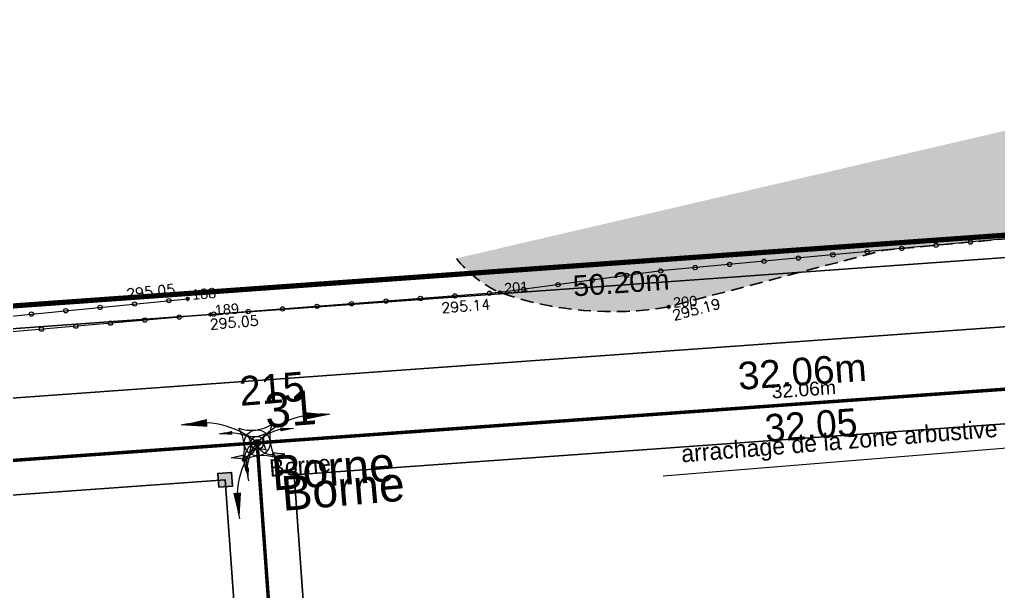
# Model space of a CAD drawing. Header units: metres. Extents: x 1851758 to 1852050, y 5187822 to 5188223.
# Drawn here: x 1851935.4 to 1851963.72, y 5187935.33 to 5187951.89 of the extents above; entities that cross this region are included whole.
import ezdxf
from ezdxf.enums import TextEntityAlignment as Align

# ---------------------------------------------------------------- set-up
doc = ezdxf.new("R2010")
doc.units = ezdxf.units.M
doc.header["$LTSCALE"] = 2.5
doc.header["$PDMODE"] = 35
doc.header["$PDSIZE"] = 0.03
doc.linetypes.add('L5', pattern=[1.15, 0.8, -0.175, 0, -0.175])
doc.linetypes.add('L8', pattern=[0.225, 0.15, -0.075])
doc.layers.get('0').update_dxf_attribs({"linetype": 'CONTINUOUS', "lineweight": 30})
for name, color, linetype, lineweight in [('CLO_LEG', 7, 'CONTINUOUS', 15), ('P', 7, 'CONTINUOUS', 50), ('PAR', 11, 'L5', 30), ('PAR_COT', 150, 'CONTINUOUS', 20), ('PRO_IMP_REP', 6, 'CONTINUOUS', 15), ('PRO_IMP_REP_VENTE', 6, 'CONTINUOUS', 15), ('PRO_PAR', 1, 'CONTINUOUS', 35), ('PRO_PAR_COT', 200, 'CONTINUOUS', 20), ('PRO_PAR_COT_DA', 150, 'CONTINUOUS', 20), ('PRO_PAR_COT_VENTE', 150, 'CONTINUOUS', 20), ('PRO_PAR_DA', 1, 'CONTINUOUS', 35), ('PRO_PAR_P', 7, 'CONTINUOUS', 70), ('PRO_PAR_P_DA', 7, 'CONTINUOUS', 70), ('PRO_PAR_SURF', 157, 'CONTINUOUS', 20), ('PRO_VOI_DEMOLITION', 6, 'CONTINUOUS', 15), ('Z', 7, 'CONTINUOUS', 9)]:
    doc.layers.add(name, color=color, linetype=linetype, lineweight=lineweight)
for name, color, linetype, plot in [('N', 1, 'CONTINUOUS', False), ('PRO_PAR_CONT_DA', 40, 'CONTINUOUS', False), ('PRO_PAR_CONT_DA_D', 7, 'CONTINUOUS', False)]:
    doc.layers.add(name, color=color, linetype=linetype, plot=plot)
for name, color, linetype in [('PRO_PAR_N', 6, 'CONTINUOUS'), ('PRO_PAR_N_DA', 6, 'CONTINUOUS'), ('PRO_VOI', 7, 'CONTINUOUS'), ('PRO_VOI_TAMPON', 5, 'CONTINUOUS'), ('VEG', 94, 'CONTINUOUS')]:
    doc.layers.add(name, color=color, linetype=linetype)
doc.styles.add('_ECRITURE', font='NEWSGOTN.TTF')
doc.styles.add('Ecriture', font='NEWSGOTN.TTF')
doc.styles.add('SIMPLEX', font='SIMPLEX.SHX', dxfattribs={"oblique": 27})
doc.styles.get("Standard").update_dxf_attribs({"font": 'arial.ttf'})

# ---------------------------------------------------------------- blocks, each defined once
blk = doc.blocks.new('TCPOINT')
blk.add_point((0, 0))
at = {"layer": 'N'}
blk.add_attdef('MAT', (0.2, 0.2), '', height=0.34, dxfattribs=at)
at = {"layer": 'Z', "style": 'SIMPLEX'}
blk.add_attdef('ALT', (0.2, -0.54), '', height=0.34, dxfattribs=at)
blk = doc.blocks.new('CLOLEG')
blk.add_circle((0, 0), 0.0625)
blk = doc.blocks.new('fleche cote')
blk.add_hatch(color=0).paths.add_polyline_path([(-0.524, -0.399), (-0.524, -0.55), (-0.975, -0.475)])
at = {"color": 0}
blk.add_lwpolyline([(-0.524, -0.475, 0.385882), (0, 0)], format="xyb", dxfattribs=at)
blk.add_lwpolyline([(-0.524, -0.399), (-0.524, -0.55), (-0.975, -0.475)], close=True, dxfattribs=at)
blk = doc.blocks.new('fleche cote2')
blk.add_hatch(color=0).paths.add_polyline_path([(-0.524, 0.399), (-0.524, 0.55), (-0.975, 0.475)])
at = {"color": 0}
blk.add_lwpolyline([(-0.524, 0.399), (-0.524, 0.55), (-0.975, 0.475)], close=True, dxfattribs=at)
blk.add_lwpolyline([(-0.524, 0.475, -0.385882), (0, 0)], format="xyb", dxfattribs=at)
blk = doc.blocks.new('ASS02')
h = blk.add_hatch(color=256)
h.dxf.hatch_style = 1
h.paths.add_polyline_path([(0.5, -0.5), (0.5, 0.5), (-0.5, 0.5), (-0.5, -0.5)])
blk.add_lwpolyline([(0.5, -0.5), (0.5, 0.5), (-0.5, 0.5), (-0.5, -0.5)], close=True)
blk = doc.blocks.new('BORNE IMP')
at = {"layer": 'PRO_IMP_REP'}
for radius in [0.375, 0.1]:
    blk.add_circle((0, 0), radius, dxfattribs=at)
for centre, start, end in [((-0.047, 1.518), 246.9187, 296.6535), ((-1.518, -0.047), 336.9187, 26.6535), ((1.518, 0.047), 156.9187, 206.6535), ((0.047, -1.518), 66.9187, 116.6535)]:
    blk.add_arc(centre, 1.144, start, end, dxfattribs=at)
blk = doc.blocks.new('PAR REP VENTE')
at = {"layer": 'PRO_IMP_REP_VENTE'}
for radius in [0.375, 0.1]:
    blk.add_circle((0, 0), radius, dxfattribs=at)
for centre, start, end in [((-0.17, 1.509), 251.5595, 301.2943), ((-1.509, -0.17), 341.5595, 31.2943), ((1.509, 0.17), 161.5595, 211.2943), ((0.17, -1.509), 71.5595, 121.2943)]:
    blk.add_arc(centre, 1.144, start, end, dxfattribs=at)
blk = doc.blocks.new('PRO_PAR_COT_01B')
at = {"layer": 'PRO_PAR_COT_DA'}
blk.add_lwpolyline([(-2.153, 0.666, 0, 0.225, 0), (-1.401, 0.68, 0.225, 0.225, 0)], format="xyseb", dxfattribs=at)
blk.add_arc((-1.72, -1.75), 2.454, 45.4926, 100.1545, dxfattribs=at)
blk = doc.blocks.new('PRO_PAR_COT_02B')
at = {"layer": 'PRO_PAR_COT_DA'}
blk.add_lwpolyline([(-2.153, -0.666, 0, 0.225, 0), (-1.401, -0.68, 0.225, 0.225, 0)], format="xyseb", dxfattribs=at)
blk.add_arc((-1.72, 1.75), 2.454, 259.8455, 314.5074, dxfattribs=at)

msp = doc.modelspace()

# ---------------------------------------------------------------- hatches: boundary and pattern name
at = {"layer": 'VEG'}
h = msp.add_hatch(dxfattribs=at)
h.set_pattern_fill('HAIE', color=256, scale=2)
h.set_pattern_definition([(109.29004622, (1.40212, 0.00743), (-12.0000000007511, 34.0000000006025), [0.120678, -42.2585622]), (161.565051177, (0.8664, 1.825), (-2, 3e-12), [0.12626, -6.19829532034]), (106.927513064, (0.7466, 1.865), (-7.9999999999298, 26.0000000000091), [0.13692, -47.9463411206]), (111.250505507, (0.87204, 0), (-3.9999999999793, 10.000000000016), [0.17299, -38.4534258316]), (28.4429286244, (0.6042, 1.1642), (21.9999999999061, 11.9999999999674), [0.15552, -54.4338562558]), (83.659808254, (0.587, 1.0104), (-6e-13, 2.000000000001), [0.15476, -17.9560102763]), (28.072486936, (1.6701, 1.9105), (26.0000000000715, 14.0000000000657), [0.096834, -33.903166]), (69.4439547804, (1.7556, 0.09288), (2.000000000005, 6.000000000008), [0.0974, -16.99060749064]), (122.905242923, (1.784, 0.18408), (-4.0000000000002, 5.9999999999974), [0.1153, -40.3816134626]), (135, (1.8809, 0.3607), (-2, 2e-16), [0.072554, -2.75587312474]), (156.250505507, (1.9892, 1.5972), (-31.9999999999192, 14.0000000000532), [0.15574, -54.470261135]), (45, (1.767, 1.58), (2e-16, 2), [0.112844, -2.71558312474]), (48.3664606634, (1.784, 1.2952), (14.0000000000367, 16.0000000000245), [0.06856, -24.0146291576]), (34.6951535312, (1.7954, 0.942), (19.999999999926, 13.9999999999313), [0.0901, -31.5326766016]), (128.290163192, (1.1, 1.9276), (-7.9999999999536, 10.0000000000289), [0.09224, -48.3226337476]), (72.2553283749, (1.3052, 0.8222), (14.0000000000259, 43.9999999999674), [0.14956, -52.3480589936]), (115.346175942, (1.3508, 0.9646), (-2.000000000007, 4.0000000000052), [0.11984, -41.9277520832]), (115.016893478, (1.6076, 0.5318), (-1.9999999999916, 4.0000000000005), [0.17592, -32.9299707144]), (41.1859251657, (1.5618, 0.4918), (2.000000000007, 2.000000000006), [0.06054, -21.1997516254]), (63.434948823, (1.4877, 0.2809), (8e-13, 2), [0.038226, -4.433909955]), (131.185925166, (0.9746, 0.355), (-2.000000000016, 1.999999999997), [0.12114, -21.1391516254]), (159.44395478, (1.08862, 0.56006), (-5.999999999994, 2.000000000047), [0.097404, -16.99060349064]), (19.7988763545, (0.7466, 0.7652), (21.9999999999151, 7.9999999999585), [0.06678, -53.0745410224]), (116.565051177, (1.0089, 1.147), (-2, 2), [0.038226, -4.433909955]), (45, (1.2425, 1.318), (2e-16, 2), [0.04837, -2.78005712474]), (56.309932474, (1.4819, 1.1584), (2, 4), [0.041158, -7.1699445509]), (131.185925166, (1.2882, 1.6656), (-2.000000000016, 1.999999999997), [0.06062, -21.1996716254]), (0, (0.7, 1.5), (0, 2), [0.1, -1.9]), (146.309932474, (0.10246, 0.2126), (-4, 2), [0.12314, -7.0879625509]), (143.130102354, (0.2222, 0.91336), (-5.99999999999, 4.000000000016), [0.142448, -9.857552]), (36.3843518158, (0, 0.91912), (7.9999999999989, 5.9999999999914), [0.134434, -47.0672608848]), (136.73570459, (0.10819, 1.33496), (-32.0000000003288, 29.9999999991823), [0.133152, -46.55731812]), (25.7099537808, (0.188, 1.7966), (3.9999999999984, 1.9999999999983), [0.18352, -59.749776255]), (127.405356631, (0.3418, 0.315), (-19.9999999998006, 26.0000000001243), [0.122, -42.679869118]), (45, (0.359, 0.0188), (2e-16, 2), [0.056422, -2.77200512474]), (153.434948823, (0.4274, 0.7823), (-2, -3e-12), [0.05087, -4.421265955]), (167.471192291, (0.4958, 0.2808), (-10.000000000008, 1.999999999975), [0.15776, -18.2813289146]), (45, (0.4, 1.3), (2e-16, 2), [0.141422, -2.68700512474])])
edge = h.paths.add_edge_path()
edge.add_line((1851948.041, 5187944.974), (1851977.739, 5187951.887))
edge.add_line((1851977.739, 5187951.887), (1851978.26, 5187947.388))
edge.add_line((1851978.26, 5187947.388), (1851966.81, 5187945.805))
edge.add_line((1851966.81, 5187945.805), (1851960.426, 5187945.214))
edge.add_line((1851960.426, 5187945.214), (1851954.184, 5187943.572))
edge.add_arc((1851952.532, 5187953.128), 9.698, 250.5183, 279.8092, ccw=False)
edge.add_arc((1851950.674, 5187947.028), 3.339, 217.9635, 245.6581, ccw=False)

# ---------------------------------------------------------------- linework, layer by layer
at = {"layer": 'CLO_LEG', "flags": 128}
for points in [[(1851977.739, 5187951.887), (1851978.26, 5187947.388), (1851966.81, 5187945.805), (1851954.043, 5187944.623), (1851949.297, 5187943.986), (1851940.926, 5187943.352), (1851925.914, 5187942.038), (1851910.577, 5187940.774), (1851894.403, 5187938.963), (1851878.913, 5187938.009), (1851863.835, 5187936.886), (1851858.314, 5187936.298), (1851859.611, 5187922.824), (1851861.624, 5187905.158), (1851863.146, 5187891.866), (1851864.24, 5187882.278), (1851864.624, 5187878.787), (1851868.895, 5187879.162), (1851886.929, 5187880.433), (1851898.298, 5187881.405)], [(1851925.791, 5187942.382), (1851940.266, 5187943.803)]]:
    msp.add_lwpolyline(points, dxfattribs=at)
at = {"layer": 'PAR', "flags": 128}
msp.add_lwpolyline([(1851856.592, 5187937.984), (1851927.721, 5187943.061), (1851977.793, 5187946.635)], dxfattribs=at)
at = {"layer": 'PAR_COT', "color": 1, "const_width": 0.15, "flags": 128}
msp.add_lwpolyline([(1851863.582, 5187878.171), (1851863.48, 5187879.051), (1851857.775, 5187927.862), (1851856.592, 5187937.984), (1851927.721, 5187943.061), (1851977.793, 5187946.635), (1851981.371, 5187888.402)], dxfattribs=at)
at = {"layer": 'PRO_PAR', "const_width": 0.1, "flags": 128}
for points in [[(1851911.879, 5187917.313), (1851911.879, 5187917.313), (1851940.223, 5187919.349), (1851940.51, 5187915.359), (1851947.492, 5187915.861), (1851947.205, 5187919.851), (1851975.449, 5187921.88), (1851974.252, 5187941.929), (1851857.114, 5187933.514)], [(1851942.275, 5187939.632), (1851944.001, 5187915.61)]]:
    msp.add_lwpolyline(points, dxfattribs=at)
at = {"layer": 'PRO_PAR_CONT_DA', "flags": 128}
for points in [[(1851863.48, 5187879.051), (1851981.371, 5187888.402), (1851977.793, 5187946.635), (1851927.721, 5187943.061)], [(1851910.44, 5187937.345), (1851942.275, 5187939.632), (1851974.252, 5187941.929), (1851975.449, 5187921.88), (1851947.205, 5187919.851), (1851947.492, 5187915.861), (1851944.001, 5187915.61), (1851940.51, 5187915.359), (1851940.223, 5187919.349), (1851911.879, 5187917.313)]]:
    msp.add_lwpolyline(points, dxfattribs=at)
for points in [[(1851947.205, 5187919.851), (1851975.449, 5187921.88), (1851974.252, 5187941.929), (1851942.275, 5187939.632), (1851944.001, 5187915.61), (1851947.492, 5187915.861)], [(1851911.879, 5187917.313), (1851940.223, 5187919.349), (1851940.51, 5187915.359), (1851944.001, 5187915.61), (1851942.275, 5187939.632), (1851910.44, 5187937.345)]]:
    msp.add_lwpolyline(points, close=True, dxfattribs=at)
at = {"layer": 'PRO_PAR_CONT_DA_D', "flags": 128}
for points in [[(1851946.136, 5187920.777), (1851974.392, 5187922.806), (1851973.314, 5187940.859), (1851943.344, 5187938.706), (1851944.926, 5187916.679), (1851946.423, 5187916.787)], [(1851912.805, 5187918.382), (1851941.149, 5187920.418), (1851941.435, 5187916.429), (1851942.932, 5187916.536), (1851941.349, 5187938.563), (1851911.51, 5187936.419)]]:
    msp.add_lwpolyline(points, close=True, dxfattribs=at)
at = {"layer": 'PRO_PAR_COT_VENTE'}
for points in [[(1851941.177, 5187939.887, 0, 0.112, 0), (1851941.552, 5187939.921, 0.112, 0.112, 0)], [(1851943.325, 5187940.041, 0, 0.112, 0), (1851942.949, 5187940.021, 0.112, 0.112, 0)], [(1851942.02, 5187938.534, 0, 0.112, 0), (1851941.986, 5187938.909, 0.112, 0.112, 0)]]:
    msp.add_lwpolyline(points, format="xyseb", dxfattribs=at)
for centre, start, end in [((1851941.48, 5187938.697), 49.6016, 104.2634), ((1851943.196, 5187938.821), 83.9544, 138.6163), ((1851943.21, 5187938.836), 139.6016, 194.2634)]:
    msp.add_arc(centre, 1.227, start, end, dxfattribs=at)
at = {"layer": 'PRO_PAR_DA', "flags": 128}
for points in [[(1851911.879, 5187917.313), (1851911.879, 5187917.313), (1851940.223, 5187919.349), (1851940.51, 5187915.359), (1851947.492, 5187915.861), (1851947.205, 5187919.851), (1851975.449, 5187921.88), (1851974.252, 5187941.929), (1851857.114, 5187933.514)], [(1851942.275, 5187939.632), (1851944.001, 5187915.61)]]:
    msp.add_lwpolyline(points, dxfattribs=at)
at = {"layer": 'PRO_PAR_SURF', "flags": 128}
for points in [[(1851977.793, 5187946.635), (1851981.487, 5187886.528), (1851863.582, 5187878.171), (1851856.592, 5187937.984), (1851927.721, 5187943.061)], [(1851974.252, 5187941.929), (1851942.275, 5187939.632), (1851944.001, 5187915.61), (1851947.492, 5187915.861), (1851947.205, 5187919.851), (1851975.449, 5187921.88)], [(1851942.275, 5187939.632), (1851910.44, 5187937.345), (1851911.879, 5187917.313), (1851940.223, 5187919.349), (1851940.51, 5187915.359), (1851944.001, 5187915.61)]]:
    msp.add_lwpolyline(points, close=True, dxfattribs=at)
at = {"layer": 'PRO_VOI', "flags": 128}
msp.add_lwpolyline([(1851977.149, 5187943.942), (1851942.146, 5187941.427), (1851910.311, 5187939.14), (1851872.681, 5187936.437), (1851872.538, 5187938.432), (1851910.168, 5187941.135), (1851942.003, 5187943.422), (1851977.006, 5187945.937)], close=True, dxfattribs=at)
at = {"layer": 'PRO_VOI_DEMOLITION', "linetype": 'Continuous', "flags": 128}
msp.add_lwpolyline([(1851954.024, 5187938.679), (1851964.211, 5187939.506)], dxfattribs=at)
at = {"layer": 'VEG', "linetype": 'L8', "flags": 128}
msp.add_lwpolyline([(1851948.041, 5187944.974, 0.121432), (1851949.297, 5187943.986, 0.128506), (1851954.184, 5187943.572), (1851960.426, 5187945.214), (1851966.81, 5187945.805), (1851978.26, 5187947.388), (1851977.739, 5187951.887)], format="xyb", dxfattribs=at)

# ---------------------------------------------------------------- block references
at = {"layer": 'CLO_LEG'}
for p, rotation in [((1851960.923, 5187945.26), 185.2895768915625), ((1851961.918, 5187945.352), 185.2895768915625), ((1851962.914, 5187945.444), 185.2895768915625), ((1851957.936, 5187944.983), 185.2895768915625), ((1851958.931, 5187945.075), 185.2895768915625), ((1851959.927, 5187945.168), 185.2895768915625), ((1851954.948, 5187944.707), 185.2895768915625), ((1851955.944, 5187944.799), 185.2895768915625), ((1851956.94, 5187944.891), 185.2895768915625), ((1851951.971, 5187944.345), 187.646755060931), ((1851952.962, 5187944.478), 187.646755060931), ((1851953.953, 5187944.611), 187.646755060931), ((1851949.989, 5187944.078), 187.646755060931), ((1851950.98, 5187944.212), 187.646755060931), ((1851947.001, 5187943.812), 184.3298310115559), ((1851947.998, 5187943.887), 184.3298310115559), ((1851948.996, 5187943.963), 184.3298310115559), ((1851937.733, 5187943.554), 5.604332684041582), ((1851938.729, 5187943.652), 5.604332684041582), ((1851939.724, 5187943.749), 5.604332684041582), ((1851943.013, 5187943.51), 184.3298310115559), ((1851944.01, 5187943.585), 184.3298310115559), ((1851945.007, 5187943.661), 184.3298310115559), ((1851946.004, 5187943.736), 184.3298310115559), ((1851935.743, 5187943.359), 5.604332684041582), ((1851936.738, 5187943.456), 5.604332684041582), ((1851940.022, 5187943.273), 185.0016812645168), ((1851941.018, 5187943.359), 184.3298310115559), ((1851942.016, 5187943.434), 184.3298310115559), ((1851936.037, 5187942.924), 185.0016812645168), ((1851937.034, 5187943.011), 185.0016812645168), ((1851938.03, 5187943.098), 185.0016812645168), ((1851939.026, 5187943.186), 185.0016812645168)]:
    msp.add_blockref('CLOLEG', p, dxfattribs=dict(at, rotation=rotation))
at = {"layer": 'P'}
ref = msp.add_blockref('TCPOINT', (1851940.266, 5187943.803, 295.05), dxfattribs=dict(at, rotation=301.9002445867005))
ref.add_attrib('MAT', '188', (1851940.404, 5187943.771, 295.05), dxfattribs={"layer": 'N', "height": 0.3, "rotation": 4.6408})
ref.add_attrib('ALT', '295.05', dxfattribs={"layer": 'Z', "height": 0.3, "rotation": 5.6043, "style": 'SIMPLEX'}).set_placement((1851938.478, 5187944.092, 295.05), align=Align.TOP_LEFT)
ref = msp.add_blockref('TCPOINT', (1851949.297, 5187943.986, 295.14), dxfattribs=dict(at, rotation=301.9002445867005))
ref.add_attrib('MAT', '201', (1851949.435, 5187943.954, 295.14), dxfattribs={"layer": 'N', "height": 0.3, "rotation": 4.6408})
ref.add_attrib('ALT', '295.14', dxfattribs={"layer": 'Z', "height": 0.3, "rotation": 4.3298, "style": 'SIMPLEX'}).set_placement((1851947.594, 5187943.689, 295.14), align=Align.TOP_LEFT)
ref = msp.add_blockref('TCPOINT', (1851954.184, 5187943.572, 295.19), dxfattribs=dict(at, rotation=301.9002445867005))
ref.add_attrib('MAT', '200', (1851954.322, 5187943.54, 295.19), dxfattribs={"layer": 'N', "height": 0.3, "rotation": 4.6408})
ref.add_attrib('ALT', '295.19', dxfattribs={"layer": 'Z', "height": 0.3, "rotation": 14.7337, "style": 'SIMPLEX'}).set_placement((1851954.26, 5187943.461, 295.19), align=Align.TOP_LEFT)
ref = msp.add_blockref('TCPOINT', (1851940.926, 5187943.352, 295.05), dxfattribs=dict(at, rotation=301.9002445867005))
ref.add_attrib('MAT', '189', (1851941.063, 5187943.32, 295.05), dxfattribs={"layer": 'N', "height": 0.3, "rotation": 4.6408})
ref.add_attrib('ALT', '295.05', dxfattribs={"layer": 'Z', "height": 0.3, "rotation": 4.6408, "style": 'SIMPLEX'}).set_placement((1851940.894, 5187943.214, 295.05), align=Align.TOP_LEFT)
at = {"layer": 'PRO_IMP_REP', "rotation": 4.640794973642308}
msp.add_blockref('BORNE IMP', (1851942.275, 5187939.632), dxfattribs=at)
at = {"layer": 'PRO_IMP_REP_VENTE', "xscale": 0.5, "yscale": 0.5, "zscale": 0.5}
msp.add_blockref('PAR REP VENTE', (1851942.275, 5187939.632), dxfattribs=at)
at = {"layer": 'PRO_PAR_COT', "xscale": 0.8, "yscale": 0.8, "zscale": 0.8}
for name, rotation in [('fleche cote', 4.10893148921793), ('fleche cote2', 94.10893148407366), ('fleche cote2', 184.1089314818629)]:
    msp.add_blockref(name, (1851942.275, 5187939.632), dxfattribs=dict(at, rotation=rotation))
at = {"layer": 'PRO_PAR_COT_DA'}
for name, rotation in [('PRO_PAR_COT_02B', 184.1089314864096), ('PRO_PAR_COT_01B', 4.108931487506892), ('PRO_PAR_COT_01B', 94.10893148404186)]:
    msp.add_blockref(name, (1851942.275, 5187939.632), dxfattribs=dict(at, rotation=rotation))
at = {"layer": 'PRO_PAR_P'}
ref = msp.add_blockref('TCPOINT', (1851942.275, 5187939.632), dxfattribs=dict(at, rotation=89.95836008128018))
ref.add_attrib('MAT', '31', (1851942.537, 5187940.061), dxfattribs={"layer": 'PRO_PAR_N', "lineweight": -2, "height": 1, "rotation": 4.6408, "style": 'Ecriture'})
at = {"layer": 'PRO_PAR_P_DA'}
ref = msp.add_blockref('TCPOINT', (1851942.275, 5187939.632), dxfattribs=dict(at, xscale=2.5, yscale=2.5, zscale=2.5))
ref.add_attrib('MAT', '215', (1851941.791, 5187940.701), dxfattribs={"layer": 'PRO_PAR_N_DA', "height": 0.85, "rotation": 4.6408, "style": '_ECRITURE'})
at = {"layer": 'PRO_VOI_TAMPON', "xscale": 0.4, "yscale": 0.4, "rotation": 274.1089316045998}
msp.add_blockref('ASS02', (1851941.349, 5187938.563), dxfattribs=at)

# ---------------------------------------------------------------- texts
at = {"layer": 'PAR_COT', "insert": (1851952.806, 5187944.266), "char_height": 0.6, "attachment_point": 5, "rotation": 4.0827}
msp.add_mtext('\\A1;50.20m', dxfattribs=at)
at = {"layer": 'PRO_IMP_REP', "style": '_ECRITURE'}
msp.add_text('Borne ', height=1, rotation=4.8887, dxfattribs=at).set_placement((1851943.021, 5187937.662))
at = {"layer": 'PRO_IMP_REP_VENTE', "style": '_ECRITURE'}
msp.add_text('Borne ', height=0.5, rotation=4.8887, dxfattribs=at).set_placement((1851942.648, 5187938.647))
at = {"layer": 'PRO_PAR_COT', "insert": (1851958.299, 5187940.141), "char_height": 0.8, "attachment_point": 5, "rotation": 4.1089, "style": 'Ecriture'}
msp.add_mtext('\\A1;32.05', dxfattribs=at)
at = {"layer": 'PRO_PAR_COT_DA', "insert": (1851958.045, 5187941.692), "char_height": 0.8, "attachment_point": 5, "rotation": 4.1089}
msp.add_mtext('\\A1;32.06m', dxfattribs=at)
at = {"layer": 'PRO_PAR_COT_VENTE', "insert": (1851958.09, 5187941.178), "char_height": 0.4, "attachment_point": 5, "rotation": 4.1089}
msp.add_mtext('\\A1;32.06m', dxfattribs=at)
at = {"layer": 'PRO_PAR_N', "style": '_ECRITURE'}
msp.add_text('Borne', height=1, rotation=4.6408, dxfattribs=at).set_placement((1851942.732, 5187938.25))
at = {"layer": 'PRO_VOI_DEMOLITION', "style": '_ECRITURE'}
msp.add_text('arrachage de la zone arbustive', height=0.5, rotation=4.6408, dxfattribs=at).set_placement((1851959.124, 5187939.625), align=Align.MIDDLE)

doc.saveas('drawing.dxf')
